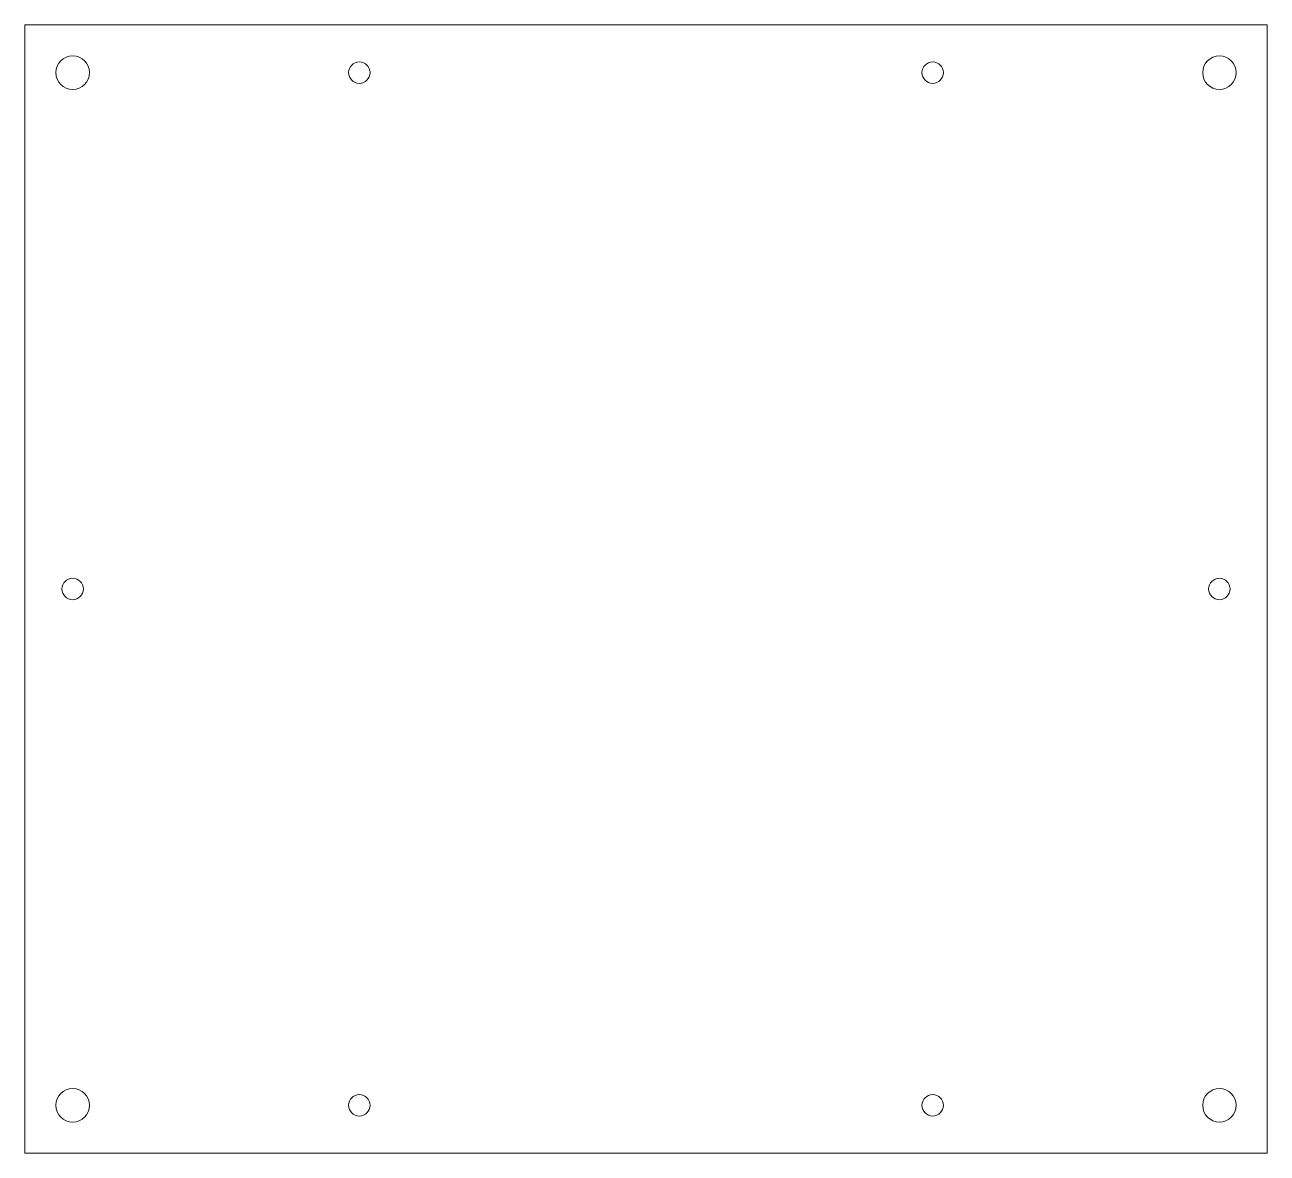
# Model space of a CAD drawing. Header units: millimetres. Extents: x 19 to 279, y 88 to 324.
import ezdxf

# ---------------------------------------------------------------- set-up
doc = ezdxf.new("R2010")
doc.units = ezdxf.units.MM

msp = doc.modelspace()

# ---------------------------------------------------------------- linework, layer by layer
at = {"color": 7, "linetype": 'Continuous', "lineweight": 15}
for p, q in [((19.33, 324.38), (19.33, 88.38)), ((279.33, 324.38), (19.33, 324.38)), ((279.33, 88.38), (279.33, 324.38)), ((19.33, 88.38), (279.33, 88.38))]:
    msp.add_line(p, q, dxfattribs=at)
for centre, radius in [((29.33, 314.38), 3.5), ((269.33, 314.38), 3.5), ((89.33, 314.38), 2.25), ((209.33, 314.38), 2.25), ((29.33, 206.38), 2.25), ((269.33, 206.38), 2.25), ((29.33, 98.38), 3.5), ((269.33, 98.38), 3.5), ((89.33, 98.38), 2.25), ((209.33, 98.38), 2.25)]:
    msp.add_circle(centre, radius, dxfattribs=at)

doc.saveas('drawing.dxf')
